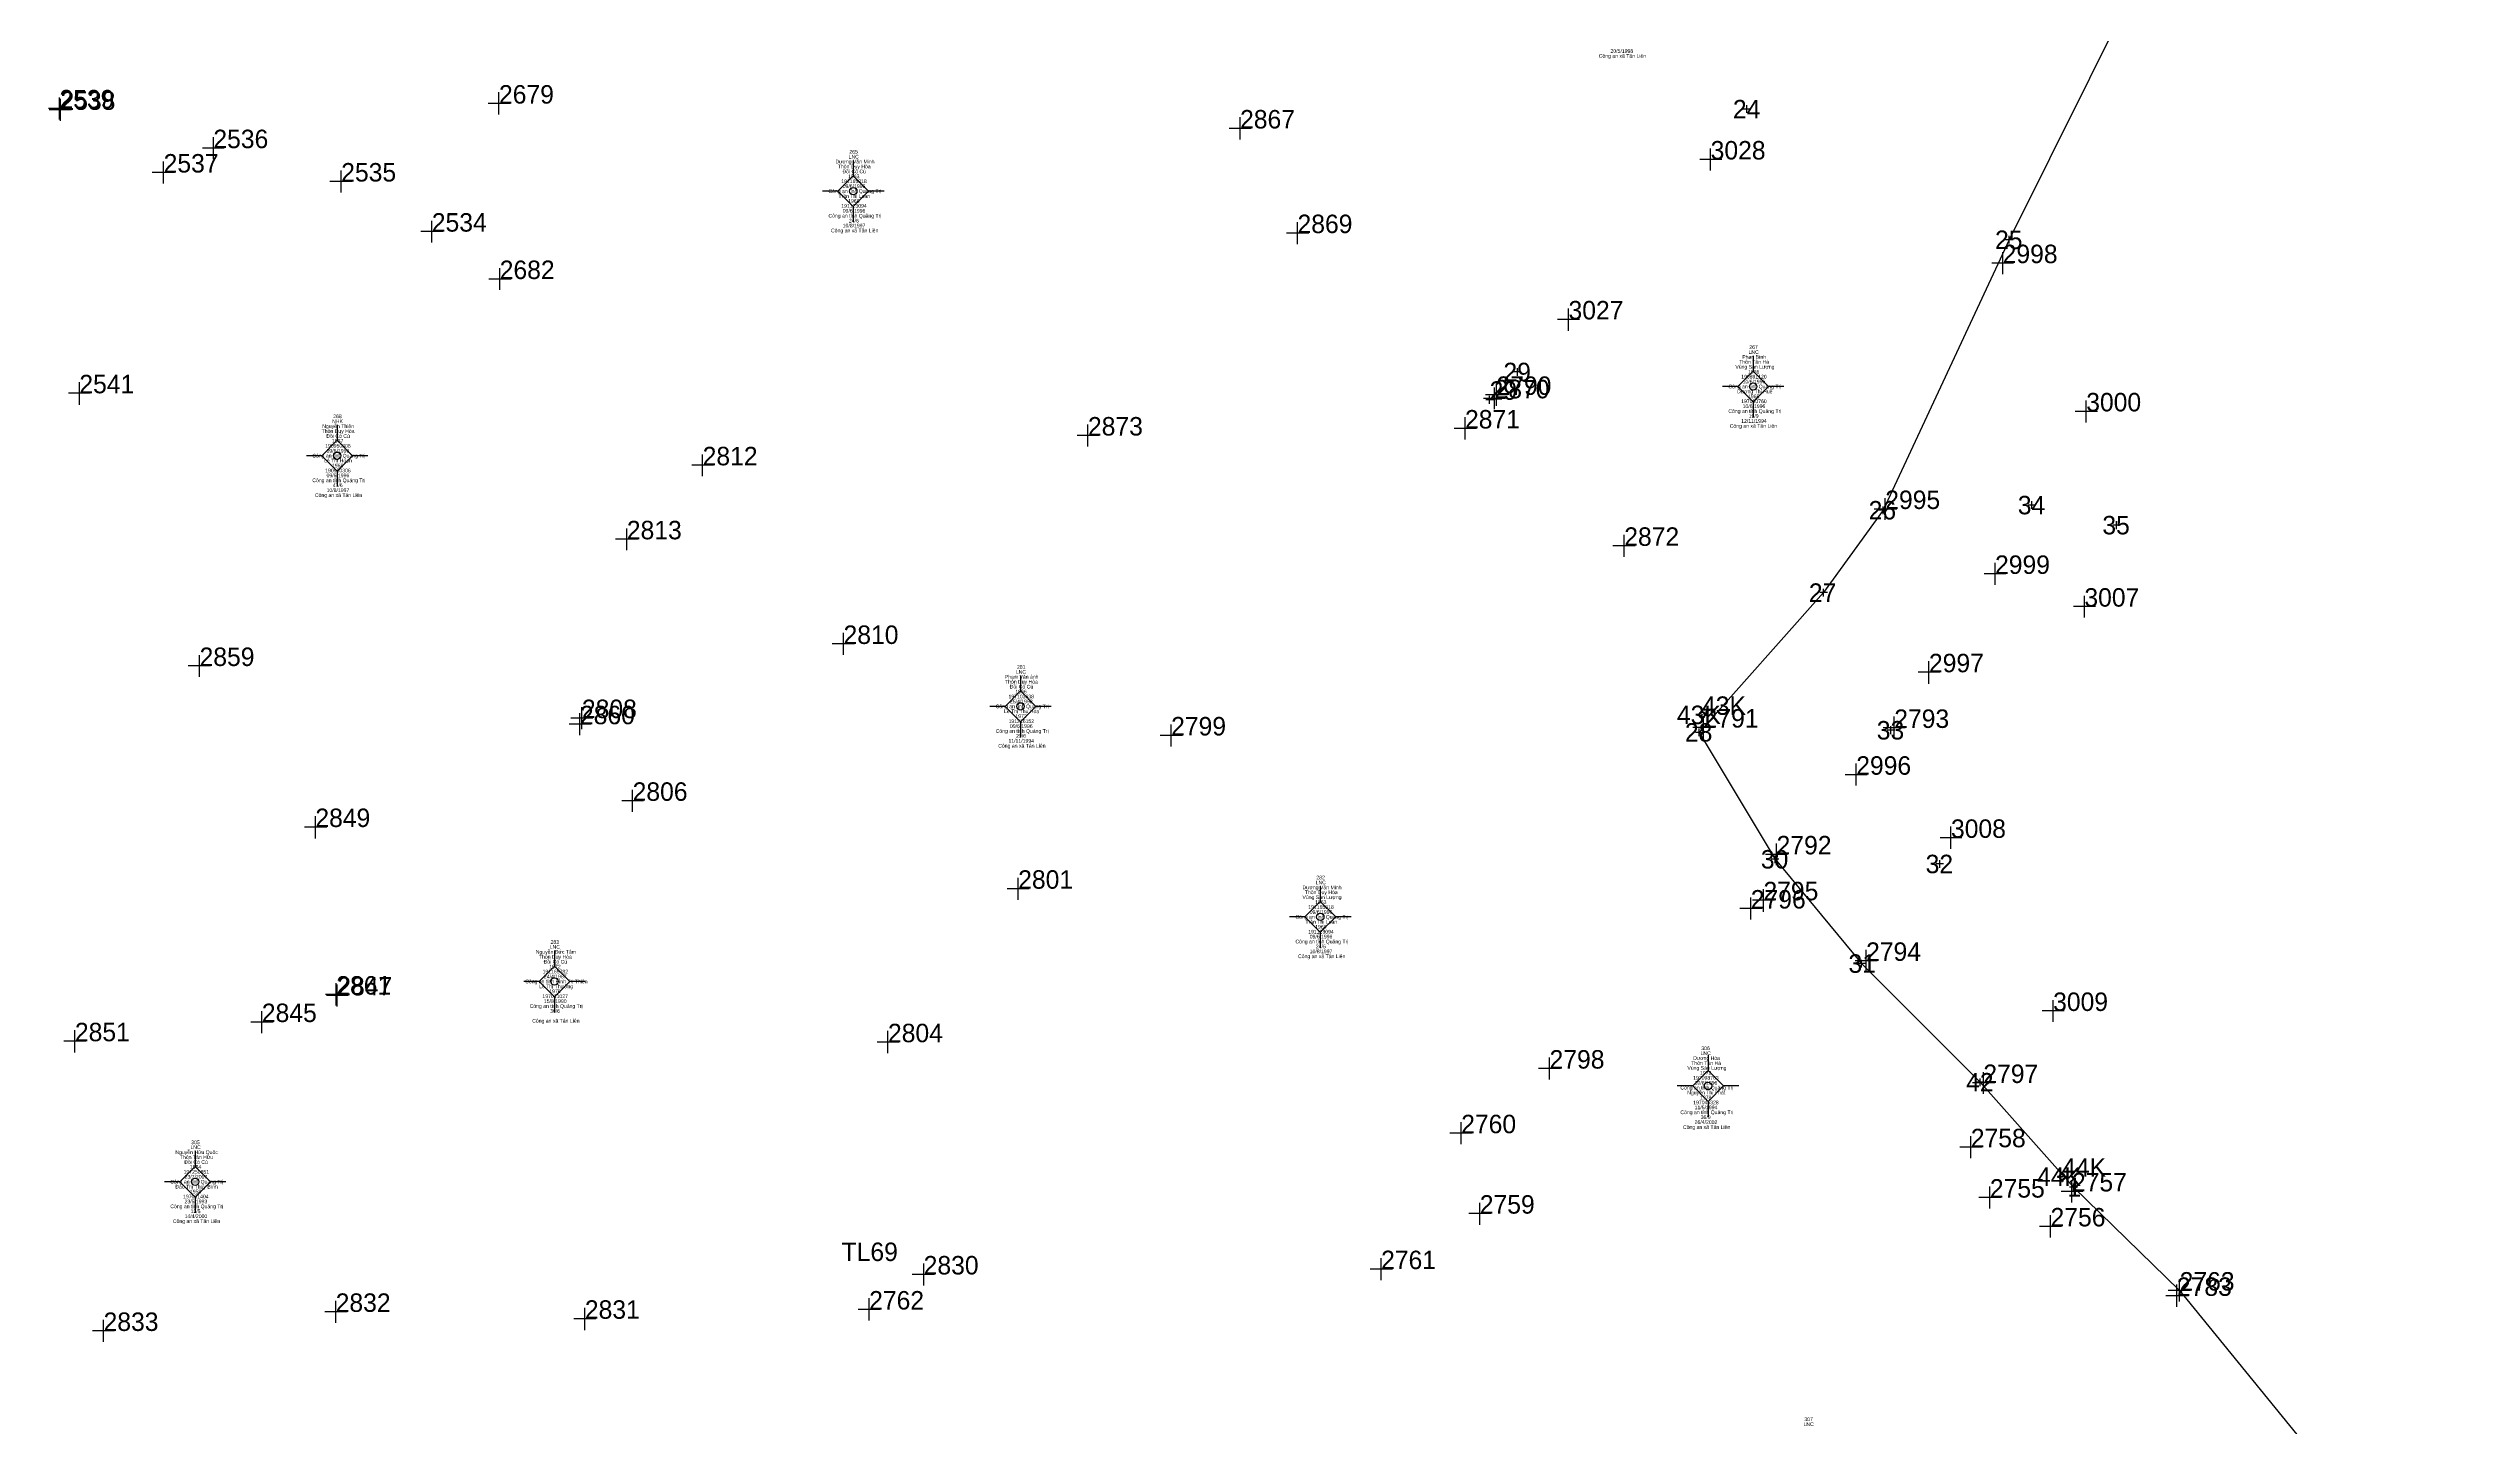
# Model space of a CAD drawing. Extents: x 548949 to 550223, y 1836732 to 1838051.
# Drawn here: x 549865.4 to 550062.3, y 1837404.8 to 1837516.7 of the extents above; entities that cross this region are included whole.
import ezdxf

# ---------------------------------------------------------------- set-up
doc = ezdxf.new("R2010")
doc.units = 0
for name, color, linetype in [('Level 11', 7, 'Continuous'), ('Level 15', 7, 'Continuous'), ('Level 3', 7, 'Continuous'), ('Level 4', 7, 'Continuous'), ('Level 5', 7, 'Continuous'), ('Level 52', 7, 'Continuous')]:
    doc.layers.add(name, color=color, linetype=linetype)

msp = doc.modelspace()

# ---------------------------------------------------------------- linework, layer by layer
at = {"layer": 'Level 11'}
for p, q in [((549930.81, 1837506.36), (549929.56, 1837505.11)), ((549930.81, 1837507.61), (549930.81, 1837506.36)), ((549932.06, 1837505.11), (549930.81, 1837506.36)), ((549929.56, 1837505.11), (549928.31, 1837505.11)), ((549929.56, 1837505.11), (549930.81, 1837503.86)), ((549930.81, 1837503.86), (549932.06, 1837505.11)), ((549933.31, 1837505.11), (549932.06, 1837505.11)), ((549930.81, 1837503.86), (549930.81, 1837502.61)), ((550003.94, 1837491.74), (550003.94, 1837490.49)), ((550002.69, 1837489.24), (550001.44, 1837489.24)), ((550003.94, 1837490.49), (550002.69, 1837489.24)), ((550002.69, 1837489.24), (550003.94, 1837487.99)), ((550005.19, 1837489.24), (550003.94, 1837490.49)), ((550003.94, 1837487.99), (550005.19, 1837489.24)), ((550006.44, 1837489.24), (550005.19, 1837489.24)), ((550003.94, 1837487.99), (550003.94, 1837486.74)), ((549888.87, 1837484.87), (549887.62, 1837483.62)), ((549888.87, 1837486.12), (549888.87, 1837484.87)), ((549890.12, 1837483.62), (549888.87, 1837484.87)), ((549887.62, 1837483.62), (549886.37, 1837483.62)), ((549887.62, 1837483.62), (549888.87, 1837482.37)), ((549888.87, 1837482.37), (549890.12, 1837483.62)), ((549891.37, 1837483.62), (549890.12, 1837483.62)), ((549888.87, 1837482.37), (549888.87, 1837481.12)), ((549944.4, 1837465.76), (549944.4, 1837464.51)), ((549943.15, 1837463.26), (549941.9, 1837463.26)), ((549944.4, 1837464.51), (549943.15, 1837463.26)), ((549943.15, 1837463.26), (549944.4, 1837462.01)), ((549945.65, 1837463.26), (549944.4, 1837464.51)), ((549944.4, 1837462.01), (549945.65, 1837463.26)), ((549946.9, 1837463.26), (549945.65, 1837463.26)), ((549944.4, 1837462.01), (549944.4, 1837460.76)), ((549968.76, 1837447.41), (549967.51, 1837446.16)), ((549968.76, 1837448.66), (549968.76, 1837447.41)), ((549970.01, 1837446.16), (549968.76, 1837447.41)), ((549967.51, 1837446.16), (549966.26, 1837446.16)), ((549967.51, 1837446.16), (549968.76, 1837444.91)), ((549968.76, 1837444.91), (549970.01, 1837446.16)), ((549971.26, 1837446.16), (549970.01, 1837446.16)), ((549906.53, 1837443.42), (549906.53, 1837442.17)), ((549968.76, 1837444.91), (549968.76, 1837443.66)), ((549906.53, 1837442.17), (549905.28, 1837440.92)), ((549907.78, 1837440.92), (549906.53, 1837442.17)), ((549905.28, 1837440.92), (549904.03, 1837440.92)), ((549905.28, 1837440.92), (549906.53, 1837439.67)), ((549906.53, 1837439.67), (549907.78, 1837440.92)), ((549906.53, 1837439.67), (549906.53, 1837438.42)), ((549909.03, 1837440.92), (549907.78, 1837440.92)), ((550000.27, 1837433.68), (549999.02, 1837432.43)), ((550000.27, 1837434.93), (550000.27, 1837433.68)), ((550001.52, 1837432.43), (550000.27, 1837433.68)), ((549999.02, 1837432.43), (549997.77, 1837432.43)), ((549999.02, 1837432.43), (550000.27, 1837431.18)), ((550000.27, 1837431.18), (550001.52, 1837432.43)), ((550002.77, 1837432.43), (550001.52, 1837432.43)), ((550000.27, 1837431.18), (550000.27, 1837429.93)), ((549877.33, 1837425.9), (549876.08, 1837424.65)), ((549877.33, 1837427.15), (549877.33, 1837425.9)), ((549878.58, 1837424.65), (549877.33, 1837425.9)), ((549876.08, 1837424.65), (549874.83, 1837424.65)), ((549876.08, 1837424.65), (549877.33, 1837423.4)), ((549877.33, 1837423.4), (549878.58, 1837424.65)), ((549879.83, 1837424.65), (549878.58, 1837424.65)), ((549877.33, 1837423.4), (549877.33, 1837422.15))]:
    msp.add_line(p, q, dxfattribs=at)
for centre in [(549930.81, 1837505.11), (550003.94, 1837489.24), (549888.87, 1837483.62), (549944.4, 1837463.26), (549968.76, 1837446.16), (549906.53, 1837440.92), (550000.27, 1837432.43), (549877.33, 1837424.65)]:
    msp.add_circle(centre, 0.3, dxfattribs=at)
at = {"layer": 'Level 3'}
for p, q in [((549999.91, 1837462.71), (549999.94, 1837462.75)), ((549999.91, 1837462.71), (549999.94, 1837462.75)), ((549999.91, 1837462.71), (549999.94, 1837462.75)), ((549999.91, 1837462.71), (549999.94, 1837462.75)), ((549999.91, 1837462.71), (549999.94, 1837462.75)), ((549999.91, 1837462.71), (549999.94, 1837462.75)), ((550029.17, 1837425.2), (550029.2, 1837425.24)), ((550029.17, 1837425.2), (550029.2, 1837425.24)), ((550029.17, 1837425.2), (550029.2, 1837425.24)), ((550029.17, 1837425.2), (550029.2, 1837425.24)), ((550029.17, 1837425.2), (550029.2, 1837425.24)), ((550029.17, 1837425.2), (550029.2, 1837425.24))]:
    msp.add_line(p, q, dxfattribs=at)
for points in [[(549999.76, 1837462.81), (549999.81, 1837462.81), (549999.81, 1837462.93), (549999.76, 1837462.93)], [(549999.76, 1837462.81), (549999.81, 1837462.81), (549999.81, 1837462.93), (549999.76, 1837462.93)], [(549999.76, 1837462.81), (549999.81, 1837462.81), (549999.81, 1837462.93), (549999.76, 1837462.93)], [(549999.41, 1837462.54), (549999.53, 1837462.54), (549999.53, 1837462.59), (549999.41, 1837462.59)], [(549999.41, 1837462.54), (549999.53, 1837462.54), (549999.53, 1837462.59), (549999.41, 1837462.59)], [(549999.41, 1837462.54), (549999.53, 1837462.54), (549999.53, 1837462.59), (549999.41, 1837462.59)], [(549999.76, 1837462.18), (549999.81, 1837462.18), (549999.81, 1837462.31), (549999.76, 1837462.31)], [(549999.76, 1837462.18), (549999.81, 1837462.18), (549999.81, 1837462.31), (549999.76, 1837462.31)], [(549999.76, 1837462.18), (549999.81, 1837462.18), (549999.81, 1837462.31), (549999.76, 1837462.31)], [(550000.03, 1837462.54), (550000.16, 1837462.54), (550000.16, 1837462.59), (550000.03, 1837462.59)], [(550000.03, 1837462.54), (550000.16, 1837462.54), (550000.16, 1837462.59), (550000.03, 1837462.59)], [(550000.03, 1837462.54), (550000.16, 1837462.54), (550000.16, 1837462.59), (550000.03, 1837462.59)], [(550028.67, 1837425.03), (550028.79, 1837425.03), (550028.79, 1837425.08), (550028.67, 1837425.08)], [(550028.67, 1837425.03), (550028.79, 1837425.03), (550028.79, 1837425.08), (550028.67, 1837425.08)], [(550028.67, 1837425.03), (550028.79, 1837425.03), (550028.79, 1837425.08), (550028.67, 1837425.08)], [(550029.02, 1837425.3), (550029.07, 1837425.3), (550029.07, 1837425.42), (550029.02, 1837425.42)], [(550029.02, 1837425.3), (550029.07, 1837425.3), (550029.07, 1837425.42), (550029.02, 1837425.42)], [(550029.02, 1837425.3), (550029.07, 1837425.3), (550029.07, 1837425.42), (550029.02, 1837425.42)], [(550029.02, 1837424.67), (550029.07, 1837424.67), (550029.07, 1837424.8), (550029.02, 1837424.8)], [(550029.02, 1837424.67), (550029.07, 1837424.67), (550029.07, 1837424.8), (550029.02, 1837424.8)], [(550029.02, 1837424.67), (550029.07, 1837424.67), (550029.07, 1837424.8), (550029.02, 1837424.8)], [(550029.29, 1837425.03), (550029.42, 1837425.03), (550029.42, 1837425.08), (550029.29, 1837425.08)], [(550029.29, 1837425.03), (550029.42, 1837425.03), (550029.42, 1837425.08), (550029.29, 1837425.08)], [(550029.29, 1837425.03), (550029.42, 1837425.03), (550029.42, 1837425.08), (550029.29, 1837425.08)]]:
    msp.add_lwpolyline(points, close=True, dxfattribs=at)
for points in [[(549999.94, 1837462.75), (549999.91, 1837462.71)], [(549999.94, 1837462.75), (549999.91, 1837462.71)], [(549999.94, 1837462.75), (549999.91, 1837462.71)], [(549999.94, 1837462.75), (549999.91, 1837462.71)], [(549999.94, 1837462.75), (549999.91, 1837462.71)], [(549999.94, 1837462.75), (549999.91, 1837462.71)], [(549999.91, 1837462.71), (549999.91, 1837462.71)], [(549999.91, 1837462.71), (549999.91, 1837462.71)], [(549999.91, 1837462.71), (549999.91, 1837462.71)], [(549999.91, 1837462.71), (549999.91, 1837462.71)], [(549999.91, 1837462.71), (549999.91, 1837462.71)], [(549999.91, 1837462.71), (549999.91, 1837462.71)], [(549999.95, 1837462.75), (549999.94, 1837462.75)], [(549999.95, 1837462.75), (549999.94, 1837462.75)], [(549999.95, 1837462.75), (549999.94, 1837462.75)], [(549999.95, 1837462.75), (549999.94, 1837462.75)], [(549999.95, 1837462.75), (549999.94, 1837462.75)], [(549999.95, 1837462.75), (549999.94, 1837462.75)], [(550029.2, 1837425.24), (550029.17, 1837425.2)], [(550029.2, 1837425.24), (550029.17, 1837425.2)], [(550029.2, 1837425.24), (550029.17, 1837425.2)], [(550029.2, 1837425.24), (550029.17, 1837425.2)], [(550029.2, 1837425.24), (550029.17, 1837425.2)], [(550029.2, 1837425.24), (550029.17, 1837425.2)], [(550029.17, 1837425.2), (550029.17, 1837425.2)], [(550029.17, 1837425.2), (550029.17, 1837425.2)], [(550029.17, 1837425.2), (550029.17, 1837425.2)], [(550029.17, 1837425.2), (550029.17, 1837425.2)], [(550029.17, 1837425.2), (550029.17, 1837425.2)], [(550029.17, 1837425.2), (550029.17, 1837425.2)], [(550029.21, 1837425.24), (550029.2, 1837425.24)], [(550029.21, 1837425.24), (550029.2, 1837425.24)], [(550029.21, 1837425.24), (550029.2, 1837425.24)], [(550029.21, 1837425.24), (550029.2, 1837425.24)], [(550029.21, 1837425.24), (550029.2, 1837425.24)], [(550029.21, 1837425.24), (550029.2, 1837425.24)]]:
    msp.add_lwpolyline(points, dxfattribs=at)
for centre in [(549999.78, 1837462.57), (549999.78, 1837462.57), (549999.78, 1837462.57), (549999.78, 1837462.57), (549999.78, 1837462.57), (549999.78, 1837462.57), (550029.04, 1837425.06), (550029.04, 1837425.06), (550029.04, 1837425.06), (550029.04, 1837425.06), (550029.04, 1837425.06), (550029.04, 1837425.06)]:
    msp.add_circle(centre, 0.03, dxfattribs=at)
for centre, radius, start, end in [((549999.78, 1837462.57), 0.25, 49.3448, 48.4242), ((549999.78, 1837462.57), 0.25, 49.3448, 48.4242), ((549999.78, 1837462.57), 0.25, 49.3448, 48.4242), ((549999.78, 1837462.57), 0.25, 49.3448, 48.4242), ((549999.78, 1837462.57), 0.25, 49.3448, 48.4242), ((549999.78, 1837462.57), 0.25, 49.3448, 48.4242), ((549999.78, 1837462.57), 0.2, 49.2259, 47.7453), ((549999.78, 1837462.57), 0.2, 49.2259, 47.7453), ((549999.78, 1837462.57), 0.2, 49.2259, 47.7453), ((549999.78, 1837462.57), 0.2, 49.2259, 47.7453), ((549999.78, 1837462.57), 0.2, 49.2259, 47.7453), ((549999.78, 1837462.57), 0.2, 49.2259, 47.7453), ((550029.04, 1837425.06), 0.25, 49.3448, 48.4242), ((550029.04, 1837425.06), 0.25, 49.3448, 48.4242), ((550029.04, 1837425.06), 0.25, 49.3448, 48.4242), ((550029.04, 1837425.06), 0.25, 49.3448, 48.4242), ((550029.04, 1837425.06), 0.25, 49.3448, 48.4242), ((550029.04, 1837425.06), 0.25, 49.3448, 48.4242), ((550029.04, 1837425.06), 0.2, 49.2259, 47.7453), ((550029.04, 1837425.06), 0.2, 49.2259, 47.7453), ((550029.04, 1837425.06), 0.2, 49.2259, 47.7453), ((550029.04, 1837425.06), 0.2, 49.2259, 47.7453), ((550029.04, 1837425.06), 0.2, 49.2259, 47.7453), ((550029.04, 1837425.06), 0.2, 49.2259, 47.7453)]:
    msp.add_arc(centre, radius, start, end, dxfattribs=at)
at = {"layer": 'Level 4'}
for p, q in [((549866.3, 1837510.94), (549866.3, 1837512.72)), ((549866.39, 1837510.82), (549866.39, 1837512.6)), ((549902.94, 1837512.22), (549901.13, 1837512.22)), ((549902.02, 1837511.33), (549902.02, 1837513.14)), ((549867.22, 1837511.83), (549865.41, 1837511.83)), ((549867.28, 1837511.71), (549865.46, 1837511.71)), ((549963.13, 1837510.2), (549961.35, 1837510.2)), ((549962.24, 1837509.31), (549962.24, 1837511.12)), ((550003.74, 1837511.77), (550003.11, 1837511.77)), ((550003.74, 1837511.77), (550003.11, 1837511.77)), ((550003.74, 1837511.77), (550003.11, 1837511.77)), ((550003.43, 1837511.46), (550003.43, 1837512.09)), ((550003.43, 1837511.46), (550003.43, 1837512.09)), ((550003.43, 1837511.46), (550003.43, 1837512.09)), ((549879.7, 1837508.6), (549877.92, 1837508.6)), ((549878.81, 1837507.71), (549878.81, 1837509.49)), ((550000.48, 1837506.79), (550000.48, 1837508.57)), ((549875.66, 1837506.62), (549873.84, 1837506.62)), ((549874.77, 1837505.73), (549874.77, 1837507.51)), ((549889.2, 1837505), (549889.2, 1837506.78)), ((550001.4, 1837507.68), (549999.59, 1837507.68)), ((549890.09, 1837505.89), (549888.28, 1837505.89)), ((549896.56, 1837500.93), (549896.56, 1837502.71)), ((549966.91, 1837500.81), (549966.91, 1837502.59)), ((549897.45, 1837501.82), (549895.67, 1837501.82)), ((549967.84, 1837501.7), (549966.02, 1837501.7)), ((550025.06, 1837501.16), (550024.43, 1837501.16)), ((550025.06, 1837501.16), (550024.43, 1837501.16)), ((550025.06, 1837501.16), (550024.43, 1837501.16)), ((550024.75, 1837500.85), (550024.75, 1837501.47)), ((550024.75, 1837500.85), (550024.75, 1837501.47)), ((550024.75, 1837500.85), (550024.75, 1837501.47)), ((549902.08, 1837497.08), (549902.08, 1837498.86)), ((550025.1, 1837499.26), (550023.32, 1837499.26)), ((550024.21, 1837498.37), (550024.21, 1837500.15)), ((549903, 1837497.97), (549901.19, 1837497.97)), ((549989.82, 1837494.69), (549988.04, 1837494.69)), ((549988.93, 1837493.76), (549988.93, 1837495.58)), ((549984.78, 1837490.1), (549984.78, 1837490.73)), ((549984.78, 1837490.1), (549984.78, 1837490.73)), ((549984.78, 1837490.1), (549984.78, 1837490.73)), ((549868.81, 1837488.69), (549867.03, 1837488.69)), ((549867.92, 1837487.76), (549867.92, 1837489.58)), ((549983.97, 1837488.56), (549982.19, 1837488.56)), ((549982.92, 1837487.39), (549982.92, 1837489.17)), ((549983.08, 1837487.67), (549983.08, 1837489.45)), ((549985.09, 1837490.42), (549984.46, 1837490.42)), ((549985.09, 1837490.42), (549984.46, 1837490.42)), ((549985.09, 1837490.42), (549984.46, 1837490.42)), ((549980.52, 1837484.94), (549980.52, 1837486.76)), ((549983.81, 1837488.28), (549982.03, 1837488.28)), ((549982.83, 1837488.16), (549982.2, 1837488.16)), ((549982.52, 1837487.84), (549982.52, 1837488.47)), ((550031.92, 1837487.22), (550030.11, 1837487.22)), ((550031, 1837486.33), (550031, 1837488.11)), ((549950.8, 1837485.26), (549948.99, 1837485.26)), ((549949.88, 1837484.37), (549949.88, 1837486.15)), ((549981.44, 1837485.83), (549979.63, 1837485.83)), ((549919.46, 1837482.84), (549917.68, 1837482.84)), ((549918.57, 1837481.95), (549918.57, 1837483.73)), ((550015.6, 1837479.29), (550013.78, 1837479.29)), ((550014.81, 1837479.19), (550014.18, 1837479.19)), ((550014.81, 1837479.19), (550014.18, 1837479.19)), ((550014.81, 1837479.19), (550014.18, 1837479.19)), ((550014.49, 1837478.87), (550014.49, 1837479.5)), ((550014.49, 1837478.87), (550014.49, 1837479.5)), ((550014.49, 1837478.87), (550014.49, 1837479.5)), ((550014.67, 1837478.4), (550014.67, 1837480.18)), ((550026.89, 1837479.61), (550026.27, 1837479.61)), ((550026.89, 1837479.61), (550026.27, 1837479.61)), ((550026.89, 1837479.61), (550026.27, 1837479.61)), ((550026.58, 1837479.3), (550026.58, 1837479.92)), ((550026.58, 1837479.3), (550026.58, 1837479.92)), ((550026.58, 1837479.3), (550026.58, 1837479.92)), ((549913.3, 1837476.83), (549911.48, 1837476.83)), ((549912.41, 1837475.94), (549912.41, 1837477.72)), ((549993.46, 1837475.41), (549993.46, 1837477.19)), ((550033.78, 1837477.98), (550033.16, 1837477.98)), ((550033.78, 1837477.98), (550033.16, 1837477.98)), ((550033.78, 1837477.98), (550033.16, 1837477.98)), ((550033.47, 1837477.66), (550033.47, 1837478.29)), ((550033.47, 1837477.66), (550033.47, 1837478.29)), ((550033.47, 1837477.66), (550033.47, 1837478.29)), ((549994.35, 1837476.3), (549992.54, 1837476.3)), ((550023.59, 1837473.13), (550023.59, 1837474.91)), ((550009.66, 1837472.18), (550009.66, 1837472.81)), ((550009.66, 1837472.18), (550009.66, 1837472.81)), ((550009.66, 1837472.18), (550009.66, 1837472.81)), ((550024.48, 1837474.02), (550022.7, 1837474.02)), ((550009.98, 1837472.5), (550009.35, 1837472.5)), ((550009.98, 1837472.5), (550009.35, 1837472.5)), ((550009.98, 1837472.5), (550009.35, 1837472.5)), ((550031.74, 1837471.36), (550029.96, 1837471.36)), ((550030.85, 1837470.47), (550030.85, 1837472.25)), ((549930.02, 1837467.44), (549930.02, 1837469.22)), ((549877.69, 1837465.65), (549877.69, 1837467.43)), ((549930.91, 1837468.33), (549929.1, 1837468.33)), ((550018.22, 1837465.1), (550018.22, 1837466.92)), ((549878.58, 1837466.54), (549876.76, 1837466.54)), ((550019.11, 1837466.03), (550017.33, 1837466.03)), ((549908.76, 1837461.42), (549908.76, 1837463.2)), ((549909.49, 1837461.81), (549907.71, 1837461.81)), ((549909.65, 1837462.31), (549907.86, 1837462.31)), ((549908.6, 1837460.92), (549908.6, 1837462.7)), ((549956.64, 1837460.01), (549956.64, 1837461.79)), ((550000.8, 1837461.54), (549999.02, 1837461.54)), ((549999.86, 1837461.15), (549999.24, 1837461.15)), ((549999.86, 1837461.15), (549999.24, 1837461.15)), ((549999.86, 1837461.15), (549999.24, 1837461.15)), ((549999.55, 1837460.84), (549999.55, 1837461.46)), ((549999.55, 1837460.84), (549999.55, 1837461.46)), ((549999.55, 1837460.84), (549999.55, 1837461.46)), ((549999.91, 1837460.65), (549999.91, 1837462.47)), ((550016.29, 1837461.51), (550014.51, 1837461.51)), ((550015.44, 1837461.32), (550014.82, 1837461.32)), ((550015.13, 1837461.01), (550015.13, 1837461.64)), ((550015.4, 1837460.62), (550015.4, 1837462.44)), ((549957.56, 1837460.9), (549955.75, 1837460.9)), ((550013.2, 1837457.71), (550011.42, 1837457.71)), ((550012.31, 1837456.82), (550012.31, 1837458.61)), ((549913.77, 1837455.59), (549911.99, 1837455.59)), ((549912.88, 1837454.7), (549912.88, 1837456.49)), ((549888.02, 1837453.46), (549886.21, 1837453.46)), ((549887.1, 1837452.53), (549887.1, 1837454.35)), ((550020.01, 1837451.69), (550020.01, 1837453.5)), ((550006.73, 1837451.24), (550004.95, 1837451.24)), ((550005.72, 1837450.53), (550005.72, 1837451.16)), ((550005.72, 1837450.53), (550005.72, 1837451.16)), ((550005.72, 1837450.53), (550005.72, 1837451.16)), ((550005.84, 1837450.35), (550005.84, 1837452.13)), ((550020.9, 1837452.58), (550019.12, 1837452.58)), ((549944.21, 1837447.56), (549944.21, 1837449.34)), ((550006.03, 1837450.84), (550005.41, 1837450.84)), ((550006.03, 1837450.84), (550005.41, 1837450.84)), ((550006.03, 1837450.84), (550005.41, 1837450.84)), ((550019.41, 1837450.46), (550018.79, 1837450.46)), ((550019.41, 1837450.46), (550018.79, 1837450.46)), ((550019.41, 1837450.46), (550018.79, 1837450.46)), ((550019.1, 1837450.14), (550019.1, 1837450.77)), ((550019.1, 1837450.14), (550019.1, 1837450.77)), ((550019.1, 1837450.14), (550019.1, 1837450.77)), ((549945.1, 1837448.45), (549943.32, 1837448.45)), ((550003.74, 1837445.95), (550003.74, 1837447.73)), ((550005.66, 1837447.51), (550003.88, 1837447.51)), ((550004.77, 1837446.58), (550004.77, 1837448.4)), ((550004.63, 1837446.84), (550002.85, 1837446.84)), ((550013.11, 1837441.66), (550013.11, 1837443.48)), ((550014, 1837442.59), (550012.22, 1837442.59)), ((550013.05, 1837442.37), (550012.43, 1837442.37)), ((550013.05, 1837442.37), (550012.43, 1837442.37)), ((550013.05, 1837442.37), (550012.43, 1837442.37)), ((550012.74, 1837442.05), (550012.74, 1837442.68)), ((550012.74, 1837442.05), (550012.74, 1837442.68)), ((550012.74, 1837442.05), (550012.74, 1837442.68)), ((549889.69, 1837439.85), (549887.91, 1837439.85)), ((549889.77, 1837439.78), (549887.99, 1837439.78)), ((549888.8, 1837438.96), (549888.8, 1837440.78)), ((549888.88, 1837438.89), (549888.88, 1837440.67)), ((550028.31, 1837437.63), (550028.31, 1837439.41)), ((549883.68, 1837437.62), (549881.86, 1837437.62)), ((549882.75, 1837436.73), (549882.75, 1837438.51)), ((550029.2, 1837438.52), (550027.42, 1837438.52)), ((549868.45, 1837436.06), (549866.67, 1837436.06)), ((549867.56, 1837435.14), (549867.56, 1837436.95)), ((549934.52, 1837435.98), (549932.74, 1837435.98)), ((549933.63, 1837435.09), (549933.63, 1837436.9)), ((549988.28, 1837433.84), (549986.5, 1837433.84)), ((549987.39, 1837432.95), (549987.39, 1837434.73)), ((550022.64, 1837431.78), (550022.64, 1837433.56)), ((550023.56, 1837432.67), (550021.75, 1837432.67)), ((550022.7, 1837432.73), (550022.08, 1837432.73)), ((550022.7, 1837432.73), (550022.08, 1837432.73)), ((550022.7, 1837432.73), (550022.08, 1837432.73)), ((550022.39, 1837432.42), (550022.39, 1837433.04)), ((550022.39, 1837432.42), (550022.39, 1837433.04)), ((550022.39, 1837432.42), (550022.39, 1837433.04)), ((549980.21, 1837427.7), (549980.21, 1837429.48)), ((549981.1, 1837428.59), (549979.28, 1837428.59)), ((550021.62, 1837426.56), (550021.62, 1837428.34)), ((550022.51, 1837427.45), (550020.73, 1837427.45)), ((550023.17, 1837422.47), (550023.17, 1837424.25)), ((550030.73, 1837423.86), (550028.95, 1837423.86)), ((550030.28, 1837424.2), (550029.65, 1837424.2)), ((550030.28, 1837424.2), (550029.65, 1837424.2)), ((550030.28, 1837424.2), (550029.65, 1837424.2)), ((550029.84, 1837422.97), (550029.84, 1837424.75)), ((550029.97, 1837423.88), (550029.97, 1837424.51)), ((550029.97, 1837423.88), (550029.97, 1837424.51)), ((550029.97, 1837423.88), (550029.97, 1837424.51)), ((549982.61, 1837422.06), (549980.83, 1837422.06)), ((549981.72, 1837421.14), (549981.72, 1837422.95)), ((550024.06, 1837423.36), (550022.28, 1837423.36)), ((550028.1, 1837420.13), (550028.1, 1837421.94)), ((550028.99, 1837421.02), (550027.21, 1837421.02)), ((549936.53, 1837416.23), (549936.53, 1837418.01)), ((549973.7, 1837416.66), (549973.7, 1837418.44)), ((549937.42, 1837417.12), (549935.6, 1837417.12)), ((549974.62, 1837417.55), (549972.81, 1837417.55)), ((550039.48, 1837415.81), (550037.66, 1837415.81)), ((550038.37, 1837414.49), (550038.37, 1837416.3)), ((550038.59, 1837414.92), (550038.59, 1837416.7)), ((549889.68, 1837414.08), (549887.86, 1837414.08)), ((549888.75, 1837413.19), (549888.75, 1837414.97)), ((549909, 1837412.6), (549909, 1837414.41)), ((549932.99, 1837414.27), (549931.21, 1837414.27)), ((549932.1, 1837413.38), (549932.1, 1837415.2)), ((550039.3, 1837415.38), (550037.48, 1837415.38)), ((549870.78, 1837412.53), (549869, 1837412.53)), ((549869.89, 1837411.64), (549869.89, 1837413.42)), ((549909.89, 1837413.52), (549908.11, 1837413.52))]:
    msp.add_line(p, q, dxfattribs=at)
at = {"layer": 'Level 52'}
msp.add_line((550034.99, 1837521.75), (550024.75, 1837501.16), dxfattribs=at)
for points in [[(550024.75, 1837501.16), (550014.49, 1837479.19), (550009.66, 1837472.5), (549999.55, 1837461.15)], [(549999.55, 1837461.15), (550005.72, 1837450.84), (550012.74, 1837442.37), (550022.39, 1837432.73), (550029.97, 1837424.2), (550038.59, 1837415.81), (550049.3, 1837402.67), (550055.52, 1837396.22), (550062.31, 1837388.85)]]:
    msp.add_lwpolyline(points, dxfattribs=at)

# ---------------------------------------------------------------- texts
at = {"layer": 'Level 15'}
for s, p in [('Công an xã Tân Liên', (549991.39, 1837515.94)), ('20/5/1998', (549992.34, 1837516.34)), ('265', (549930.49, 1837508.16)), ('Dương Văn Minh', (549929.36, 1837507.36)), ('Thôn Duy Hòa', (549929.55, 1837506.96)), ('Đồi Cỏ Cú', (549929.93, 1837506.56)), ('1963', (549930.39, 1837506.16)), ('LNC', (549930.43, 1837507.76)), ('Công an tỉnh Quảng Trị', (549928.79, 1837504.96)), ('Trần Thị Loan', (549929.6, 1837504.56)), ('191165818', (549929.83, 1837505.76)), ('09/6/1996', (549929.95, 1837505.36)), ('1968', (549930.39, 1837504.16)), ('Công an tỉnh Quảng Trị', (549928.79, 1837502.96)), ('191123094', (549929.83, 1837503.76)), ('09/6/1996', (549929.95, 1837503.36)), ('10/8/1997', (549929.95, 1837502.16)), ('24/6', (549930.45, 1837502.56)), ('Công an xã Tân Liên', (549929, 1837501.76)), ('267', (550003.62, 1837492.29)), ('Vùng Sản Lượng', (550002.49, 1837490.69)), ('Thôn Tân Hà', (550002.8, 1837491.09)), ('Phan Bình', (550003.05, 1837491.49)), ('1966', (550003.52, 1837490.29)), ('LNC', (550003.56, 1837491.89)), ('Công an tỉnh Quảng Trị', (550001.92, 1837489.09)), ('Dương Thị Huệ', (550002.63, 1837488.69)), ('190891120', (550002.96, 1837489.89)), ('10/6/1996', (550003.08, 1837489.49)), ('1968', (550003.52, 1837488.29)), ('NHK', (549888.46, 1837486.27)), ('268', (549888.55, 1837486.67)), ('Công an tỉnh Quảng Trị', (550001.92, 1837487.09)), ('197090760', (550002.96, 1837487.89)), ('12/11/1994', (550002.96, 1837486.29)), ('10/6/1996', (550003.08, 1837487.49)), ('19/9', (550003.57, 1837486.69)), ('Thôn Duy Hòa', (549887.61, 1837485.47)), ('Nguyễn Thiên', (549887.66, 1837485.87)), ('Đồi Cỏ Cú', (549887.99, 1837485.07)), ('1967', (549888.45, 1837484.67)), ('Công an xã Tân Liên  ', (550002.03, 1837485.89)), ('Công an tỉnh Quảng Trị', (549886.85, 1837483.47)), ('Lê Thị Hoan', (549887.81, 1837483.07)), ('190950306', (549887.9, 1837484.27)), ('09/6/1996', (549888.01, 1837483.87)), ('1968', (549888.45, 1837482.67)), ('Công an tỉnh Quảng Trị', (549886.85, 1837481.47)), ('190950306', (549887.9, 1837482.27)), ('09/6/1996', (549888.01, 1837481.87)), ('10/8/1997', (549888.01, 1837480.67)), ('47/6', (549888.51, 1837481.07)), ('Công an xã Tân Liên', (549887.06, 1837480.27)), ('Phạm Văn ánh', (549943.12, 1837465.51)), ('Thôn Duy Hòa', (549943.14, 1837465.11)), ('Đồi Cỏ Cú', (549943.52, 1837464.71)), ('LNC', (549944.02, 1837465.91)), ('281', (549944.11, 1837466.31)), ('Công an tỉnh Quảng Trị', (549942.38, 1837463.11)), ('Lê Thị Thu Hòa', (549943.06, 1837462.71)), ('197103638', (549943.42, 1837463.91)), ('25/4/1998', (549943.54, 1837463.51)), ('1966', (549943.98, 1837464.31)), ('Công an tỉnh Quảng Trị', (549942.38, 1837461.11)), ('191216152', (549943.43, 1837461.91)), ('09/6/1996', (549943.54, 1837461.51)), ('1972', (549943.98, 1837462.31)), ('29/6', (549944.04, 1837460.71)), ('Công an xã Tân Liên', (549942.59, 1837459.91)), ('11/11/1994', (549943.42, 1837460.31)), ('282', (549968.44, 1837449.21)), ('Vùng Sản Lượng', (549967.31, 1837447.61)), ('Dương Văn Minh', (549967.31, 1837448.41)), ('Thôn Duy Hòa', (549967.5, 1837448.01)), ('1963', (549968.34, 1837447.21)), ('LNC', (549968.38, 1837448.81)), ('Công an tỉnh Quảng Trị', (549966.74, 1837446.01)), ('Trần Thị Loan', (549967.55, 1837445.61)), ('191165818', (549967.78, 1837446.81)), ('09/6/1996', (549967.9, 1837446.41)), ('1968', (549968.34, 1837445.21)), ('Nguyễn Đức Tâm', (549905.01, 1837443.17)), ('LNC', (549906.15, 1837443.57)), ('283', (549906.21, 1837443.97)), ('Công an tỉnh Quảng Trị', (549966.74, 1837444.01)), ('191123094', (549967.78, 1837444.81)), ('09/6/1996', (549967.9, 1837444.41)), ('10/8/1997', (549967.9, 1837443.21)), ('24/6', (549968.4, 1837443.61)), ('Thôn Duy Hòa', (549905.27, 1837442.77)), ('191165782', (549905.56, 1837441.57)), ('Đồi Cỏ Cú', (549905.65, 1837442.37)), ('24/4/1987', (549905.67, 1837441.17)), ('1972', (549906.11, 1837441.97)), ('Công an xã Tân Liên', (549966.95, 1837442.81)), ('Công an tỉnh Bình Trị Thiên', (549904.15, 1837440.77)), ('Lê Thị Thưởng', (549905.28, 1837440.37)), ('197011027', (549905.55, 1837439.57)), ('15/8/1990', (549905.67, 1837439.17)), ('1976', (549906.11, 1837439.97)), ('Công an tỉnh Quảng Trị', (549904.51, 1837438.77)), ('Công an xã Tân Liên', (549904.72, 1837437.57)), ('30/6', (549906.17, 1837438.37)), ('306', (549999.72, 1837435.34)), ('Vùng Sản Lượng', (549998.59, 1837433.74)), ('Thôn Tân Hà', (549998.9, 1837434.14)), ('Dương Hòa', (549999.06, 1837434.54)), ('1972', (549999.62, 1837433.34)), ('LNC', (549999.66, 1837434.94)), ('Công an tỉnh Quảng Trị', (549998.02, 1837432.14)), ('Nguyễn Thị Phát', (549998.58, 1837431.74)), ('197098763', (549999.06, 1837432.94)), ('10/6/1996', (549999.18, 1837432.54)), ('1978', (549999.62, 1837431.34)), ('Công an tỉnh Quảng Trị', (549998.02, 1837430.14)), ('197046328', (549999.06, 1837430.94)), ('26/4/2002', (549999.18, 1837429.34)), ('11/5/1994', (549999.18, 1837430.54)), ('36/9', (549999.67, 1837429.74)), ('LNC', (549876.95, 1837427.3)), ('305', (549877.01, 1837427.7)), ('Công an xã Tân Liên', (549998.23, 1837428.94)), ('Nguyễn Hữu Quốc', (549875.72, 1837426.9)), ('Thôn Tân Hữu', (549876.09, 1837426.5)), ('197250851', (549876.39, 1837425.3)), ('Đồi Cỏ Cú', (549876.45, 1837426.1)), ('1954', (549876.91, 1837425.7)), ('Công an tỉnh Quảng Trị', (549875.31, 1837424.5)), ('Đào Thị Thúy Bình', (549875.72, 1837424.1)), ('197031404', (549876.35, 1837423.3)), ('23/7/2007', (549876.47, 1837424.9)), ('1958', (549876.91, 1837423.7)), ('Công an tỉnh Quảng Trị', (549875.31, 1837422.5)), ('Công an xã Tân Liên', (549875.52, 1837421.3)), ('23/5/1993', (549876.47, 1837422.9)), ('14/4/2000', (549876.47, 1837421.7)), ('12/5', (549876.96, 1837422.1)), ('LNC', (550008.03, 1837404.81)), ('307', (550008.09, 1837405.21))]:
    msp.add_text(s, height=0.3, dxfattribs=at).set_placement(p)
at = {"layer": 'Level 4'}
msp.add_text('29', height=1.5, dxfattribs=at).set_placement((549982.52, 1837488.16))
at = {"layer": 'Level 5'}
for s, p in [('2539', (549866.3, 1837511.83)), ('2538', (549866.39, 1837511.71)), ('2679', (549902.02, 1837512.22)), ('24', (550002.29, 1837511.02)), ('24', (550002.29, 1837511.02)), ('2867', (549962.24, 1837510.2)), ('2536', (549878.81, 1837508.6)), ('3028', (550000.48, 1837507.68)), ('2537', (549874.77, 1837506.62)), ('2535', (549889.2, 1837505.89)), ('2534', (549896.56, 1837501.82)), ('2869', (549966.91, 1837501.7)), ('25', (550023.59, 1837500.41)), ('25', (550023.59, 1837500.41)), ('2998', (550024.21, 1837499.26)), ('2682', (549902.08, 1837497.97)), ('3027', (549988.93, 1837494.69)), ('29', (549983.64, 1837489.67)), ('29', (549983.64, 1837489.67)), ('2541', (549867.92, 1837488.69)), ('2870', (549982.92, 1837488.28)), ('2790', (549983.08, 1837488.56)), ('3000', (550031, 1837487.22)), ('2873', (549949.88, 1837485.26)), ('2871', (549980.52, 1837485.83)), ('2812', (549918.57, 1837482.84)), ('2995', (550014.67, 1837479.29)), ('26', (550013.32, 1837478.44)), ('26', (550013.32, 1837478.44)), ('34', (550025.44, 1837478.86)), ('34', (550025.44, 1837478.86)), ('35', (550032.31, 1837477.23)), ('35', (550032.31, 1837477.23)), ('2813', (549912.41, 1837476.83)), ('2872', (549993.46, 1837476.3)), ('2999', (550023.59, 1837474.02)), ('27', (550008.46, 1837471.75)), ('27', (550008.46, 1837471.75)), ('3007', (550030.85, 1837471.36)), ('2810', (549930.02, 1837468.33)), ('2859', (549877.69, 1837466.54)), ('2997', (550018.22, 1837466.03)), ('2860', (549908.6, 1837461.81)), ('2808', (549908.76, 1837462.31)), ('43K ', (549997.74, 1837461.82)), ('43K ', (549997.74, 1837461.82)), ('43K ', (549999.78, 1837462.57)), ('2791', (549999.91, 1837461.54)), ('2793', (550015.4, 1837461.51)), ('2799', (549956.64, 1837460.9)), ('28', (549998.39, 1837460.4)), ('28', (549998.39, 1837460.4)), ('33', (550013.98, 1837460.57)), ('33', (550013.98, 1837460.57)), ('2996', (550012.31, 1837457.71)), ('2806', (549912.88, 1837455.59)), ('2849', (549887.1, 1837453.46)), ('3008', (550020.01, 1837452.58)), ('30', (550004.56, 1837450.09)), ('30', (550004.56, 1837450.09)), ('2792', (550005.84, 1837451.24)), ('32', (550017.95, 1837449.71)), ('32', (550017.95, 1837449.71)), ('2801', (549944.21, 1837448.45)), ('2796', (550003.74, 1837446.84)), ('2795', (550004.77, 1837447.51)), ('2794', (550013.11, 1837442.59)), ('2861', (549888.8, 1837439.85)), ('2847', (549888.88, 1837439.78)), ('31', (550011.68, 1837441.62)), ('31', (550011.68, 1837441.62)), ('3009', (550028.31, 1837438.52)), ('2851', (549867.56, 1837436.06)), ('2845', (549882.75, 1837437.62)), ('2804', (549933.63, 1837435.98)), ('2798', (549987.39, 1837433.84)), ('42', (550021.24, 1837431.98)), ('42', (550021.24, 1837431.98)), ('2797', (550022.64, 1837432.67)), ('2760', (549980.21, 1837428.59)), ('2758', (550021.62, 1837427.45)), ('44K ', (550027, 1837424.31)), ('44K ', (550027, 1837424.31)), ('44K ', (550029.04, 1837425.06)), ('2759', (549981.72, 1837422.06)), ('2755', (550023.17, 1837423.36)), ('1', (550029.48, 1837423.45)), ('1', (550029.48, 1837423.45)), ('2757', (550029.84, 1837423.86)), ('2756', (550028.1, 1837421.02)), ('TL69 ', (549929.86, 1837418.21)), ('2830', (549936.53, 1837417.12)), ('2761', (549973.7, 1837417.55)), ('2762', (549932.1, 1837414.27)), ('2783', (550038.37, 1837415.38)), ('2763', (550038.59, 1837415.81)), ('2833', (549869.89, 1837412.53)), ('2832', (549888.75, 1837414.08)), ('2831', (549909, 1837413.52))]:
    msp.add_text(s, height=1.5, dxfattribs=at).set_placement(p)

doc.saveas('drawing.dxf')
